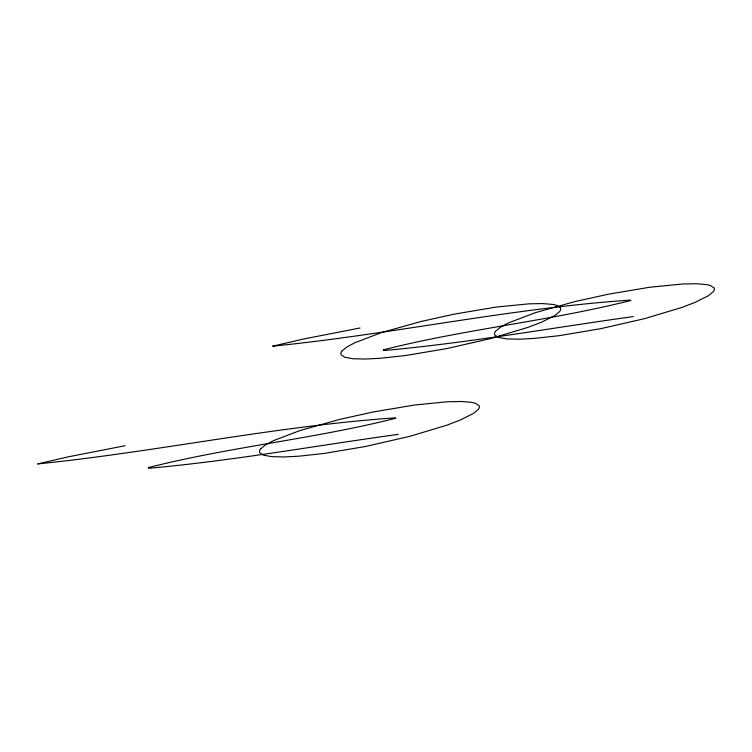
<?xml version="1.0" encoding="UTF-8"?>
<svg xmlns="http://www.w3.org/2000/svg" width="752" height="752" viewBox="0 0 752 752"><rect width="100%" height="100%" fill="white"/><g stroke="black" fill="none" stroke-linecap="round" stroke-linejoin="round"><path stroke-width="1.13" d="M360.048 327.985L303.263 339.077L272.609 346.193C392.018 334.255 510.298 308.301 630.204 300.095L630.862 300.471C549.355 321.066 464.708 329.103 383.153 349.906L384.028 350.526C467.537 343.006 550.257 328.06 633.297 316.592M125.039 445.729L68.263 456.831L37.6 463.946C156.999 451.811 275.298 426.13 395.204 417.849L395.853 418.225C314.374 438.886 229.698 446.838 148.144 467.659L149.018 468.27C232.537 460.76 315.257 445.814 398.287 434.346M260.399 449.141L259.459 450.974L259.637 452.619L263.463 455.186L271.792 456.652L283.955 456.962L298.92 456.191L324.3 453.418L365.538 446.481L409.868 436.329L446.773 425.228L460.083 420.142L473.544 413.403L478.451 409.295L479.391 407.462L479.221 405.817L475.396 403.251L471.767 402.376L461.408 401.493L447.694 401.737L414.559 405.018L373.321 411.964L339.772 419.372L300.133 430.501L273.531 440.616L265.315 445.034L260.399 449.141M341.746 351.231L340.806 353.064L340.976 354.709L344.801 357.275L353.13 358.742L365.293 359.052L380.258 358.281L405.638 355.508L446.876 348.571L491.206 338.419L528.111 327.317L541.431 322.232L554.882 315.492L559.789 311.394L560.738 309.551L560.56 307.916L556.734 305.34L553.105 304.466L542.747 303.582L529.032 303.827L495.897 307.117L454.659 314.054L421.12 321.461L381.471 332.591L354.878 342.715L346.653 347.133L341.746 351.231M495.408 331.388L494.468 333.221L494.647 334.866L498.473 337.432L506.792 338.898L518.965 339.208L533.92 338.438L559.309 335.665L600.547 328.727L644.868 318.575L681.782 307.474L695.092 302.389L708.544 295.649L713.46 291.55L714.4 289.708L714.221 288.072L710.396 285.497L706.767 284.623L696.408 283.739L682.703 283.983L649.559 287.273L608.321 294.211L574.782 301.618L535.133 312.747L508.54 322.871L500.324 327.289L495.408 331.388"/></g></svg>
